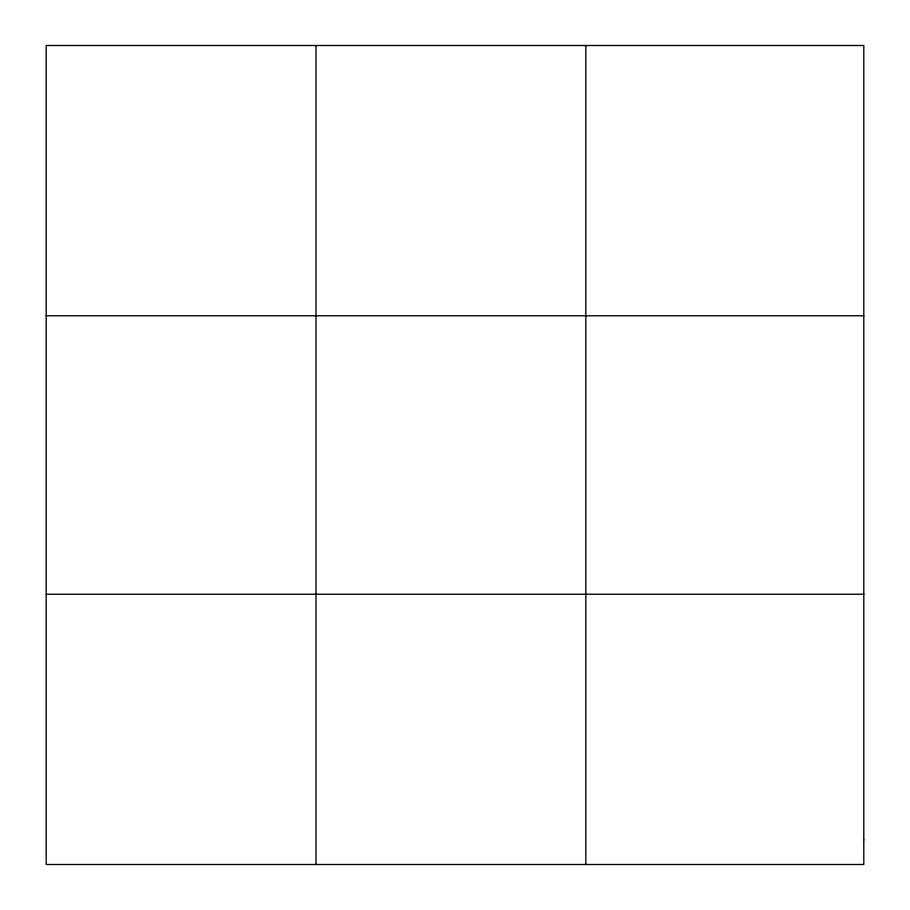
<?xml version="1.0" encoding="UTF-8"?>
<svg xmlns="http://www.w3.org/2000/svg" width="910" height="910" viewBox="0 0 910 910"><rect width="100%" height="100%" fill="white"/><g stroke="black" fill="none" stroke-linecap="round" stroke-linejoin="round"><path stroke-width="1.36" d="M316.009 45.5L316.009 864.5M585.824 45.5L585.824 864.5M46.194 315.77L863.806 315.77M46.194 594.23L863.806 594.23M863.806 839.93L863.806 864.5L46.194 864.5L46.194 45.5L863.806 45.5L863.806 839.93"/></g></svg>
